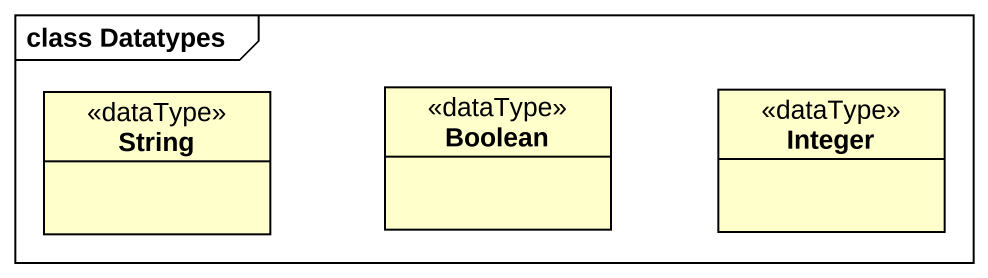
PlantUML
@startuml
mainframe class Datatypes
hide circle
hide empty members
class String <<dataType>>
class Boolean <<dataType>>
class Integer <<dataType>>
@enduml
